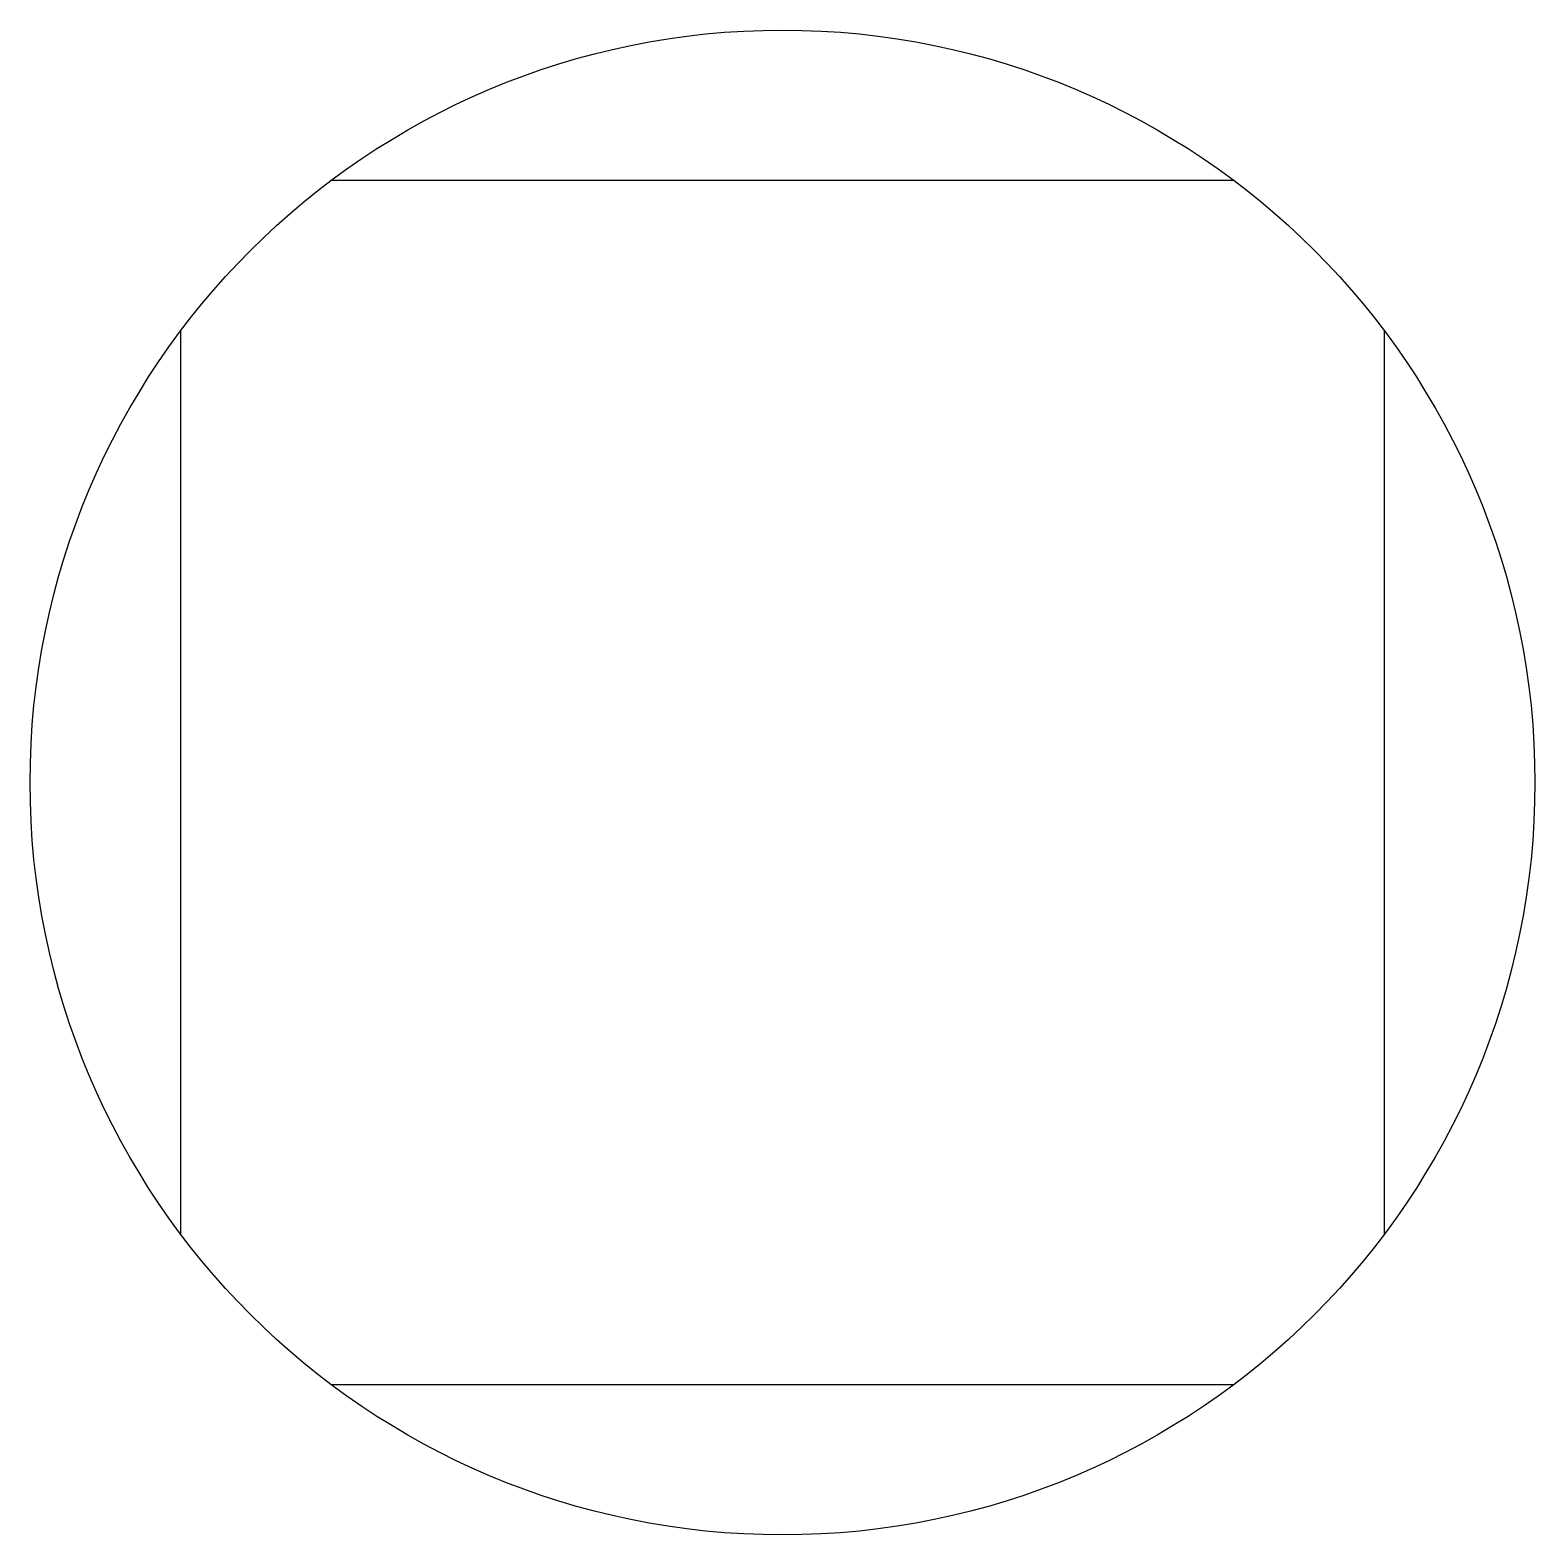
# Model space of a CAD drawing. Header units: metres. Extents: x -2 to 2, y -2 to 2.
import ezdxf

# ---------------------------------------------------------------- set-up
doc = ezdxf.new("R2010")
doc.units = ezdxf.units.M
doc.layers.get('0').update_dxf_attribs({"color": 150})

msp = doc.modelspace()

# ---------------------------------------------------------------- linework, layer by layer
for points in [[(1.2, 1.6), (-1.2, 1.6)], [(-1.6, 1.2), (-1.6, -1.2)], [(1.6, -1.2), (1.6, 1.2)], [(-1.2, -1.6), (1.2, -1.6)]]:
    msp.add_lwpolyline(points)
msp.add_circle((0, 0), 2)

doc.saveas('drawing.dxf')
